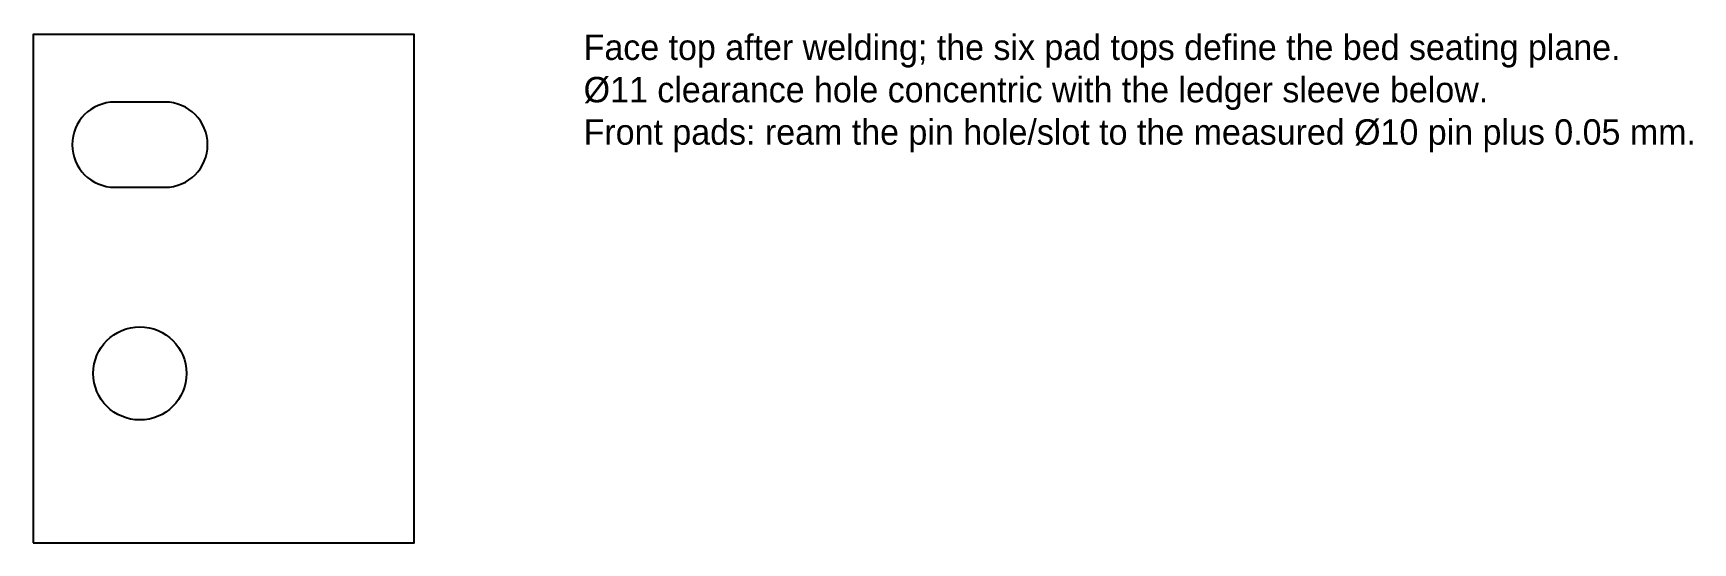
# Model space of a CAD drawing. Header units: millimetres. Extents: x 0 to 196, y 0 to 60.
import ezdxf

# ---------------------------------------------------------------- set-up
doc = ezdxf.new("R2010")
doc.units = ezdxf.units.MM
for name, color, linetype in [('CUT_HOLES', 7, 'Continuous'), ('CUT_OUTER', 7, 'Continuous'), ('MACHINING_NOTES', 7, 'Continuous')]:
    doc.layers.add(name, color=color, linetype=linetype)

msp = doc.modelspace()

# ---------------------------------------------------------------- linework, layer by layer
at = {"layer": 'CUT_HOLES'}
msp.add_lwpolyline([(9.625, 41.975), (15.575, 41.975, 1), (15.575, 52.025), (9.625, 52.025, 1)], format="xyb", close=True, dxfattribs=at)
msp.add_circle((12.6, 20), 5.5, dxfattribs=at)
at = {"layer": 'CUT_OUTER'}
msp.add_lwpolyline([(0, 0), (45, 0), (45, 60), (0, 60)], close=True, dxfattribs=at)

# ---------------------------------------------------------------- texts
at = {"layer": 'MACHINING_NOTES', "insert": (65, 60), "char_height": 3, "width": 150, "attachment_point": 1}
msp.add_mtext('Face top after welding; the six pad tops define the bed seating plane.\\PØ11 clearance hole concentric with the ledger sleeve below.\\PFront pads: ream the pin hole/slot to the measured Ø10 pin plus 0.05 mm.', dxfattribs=at)

doc.saveas('drawing.dxf')
